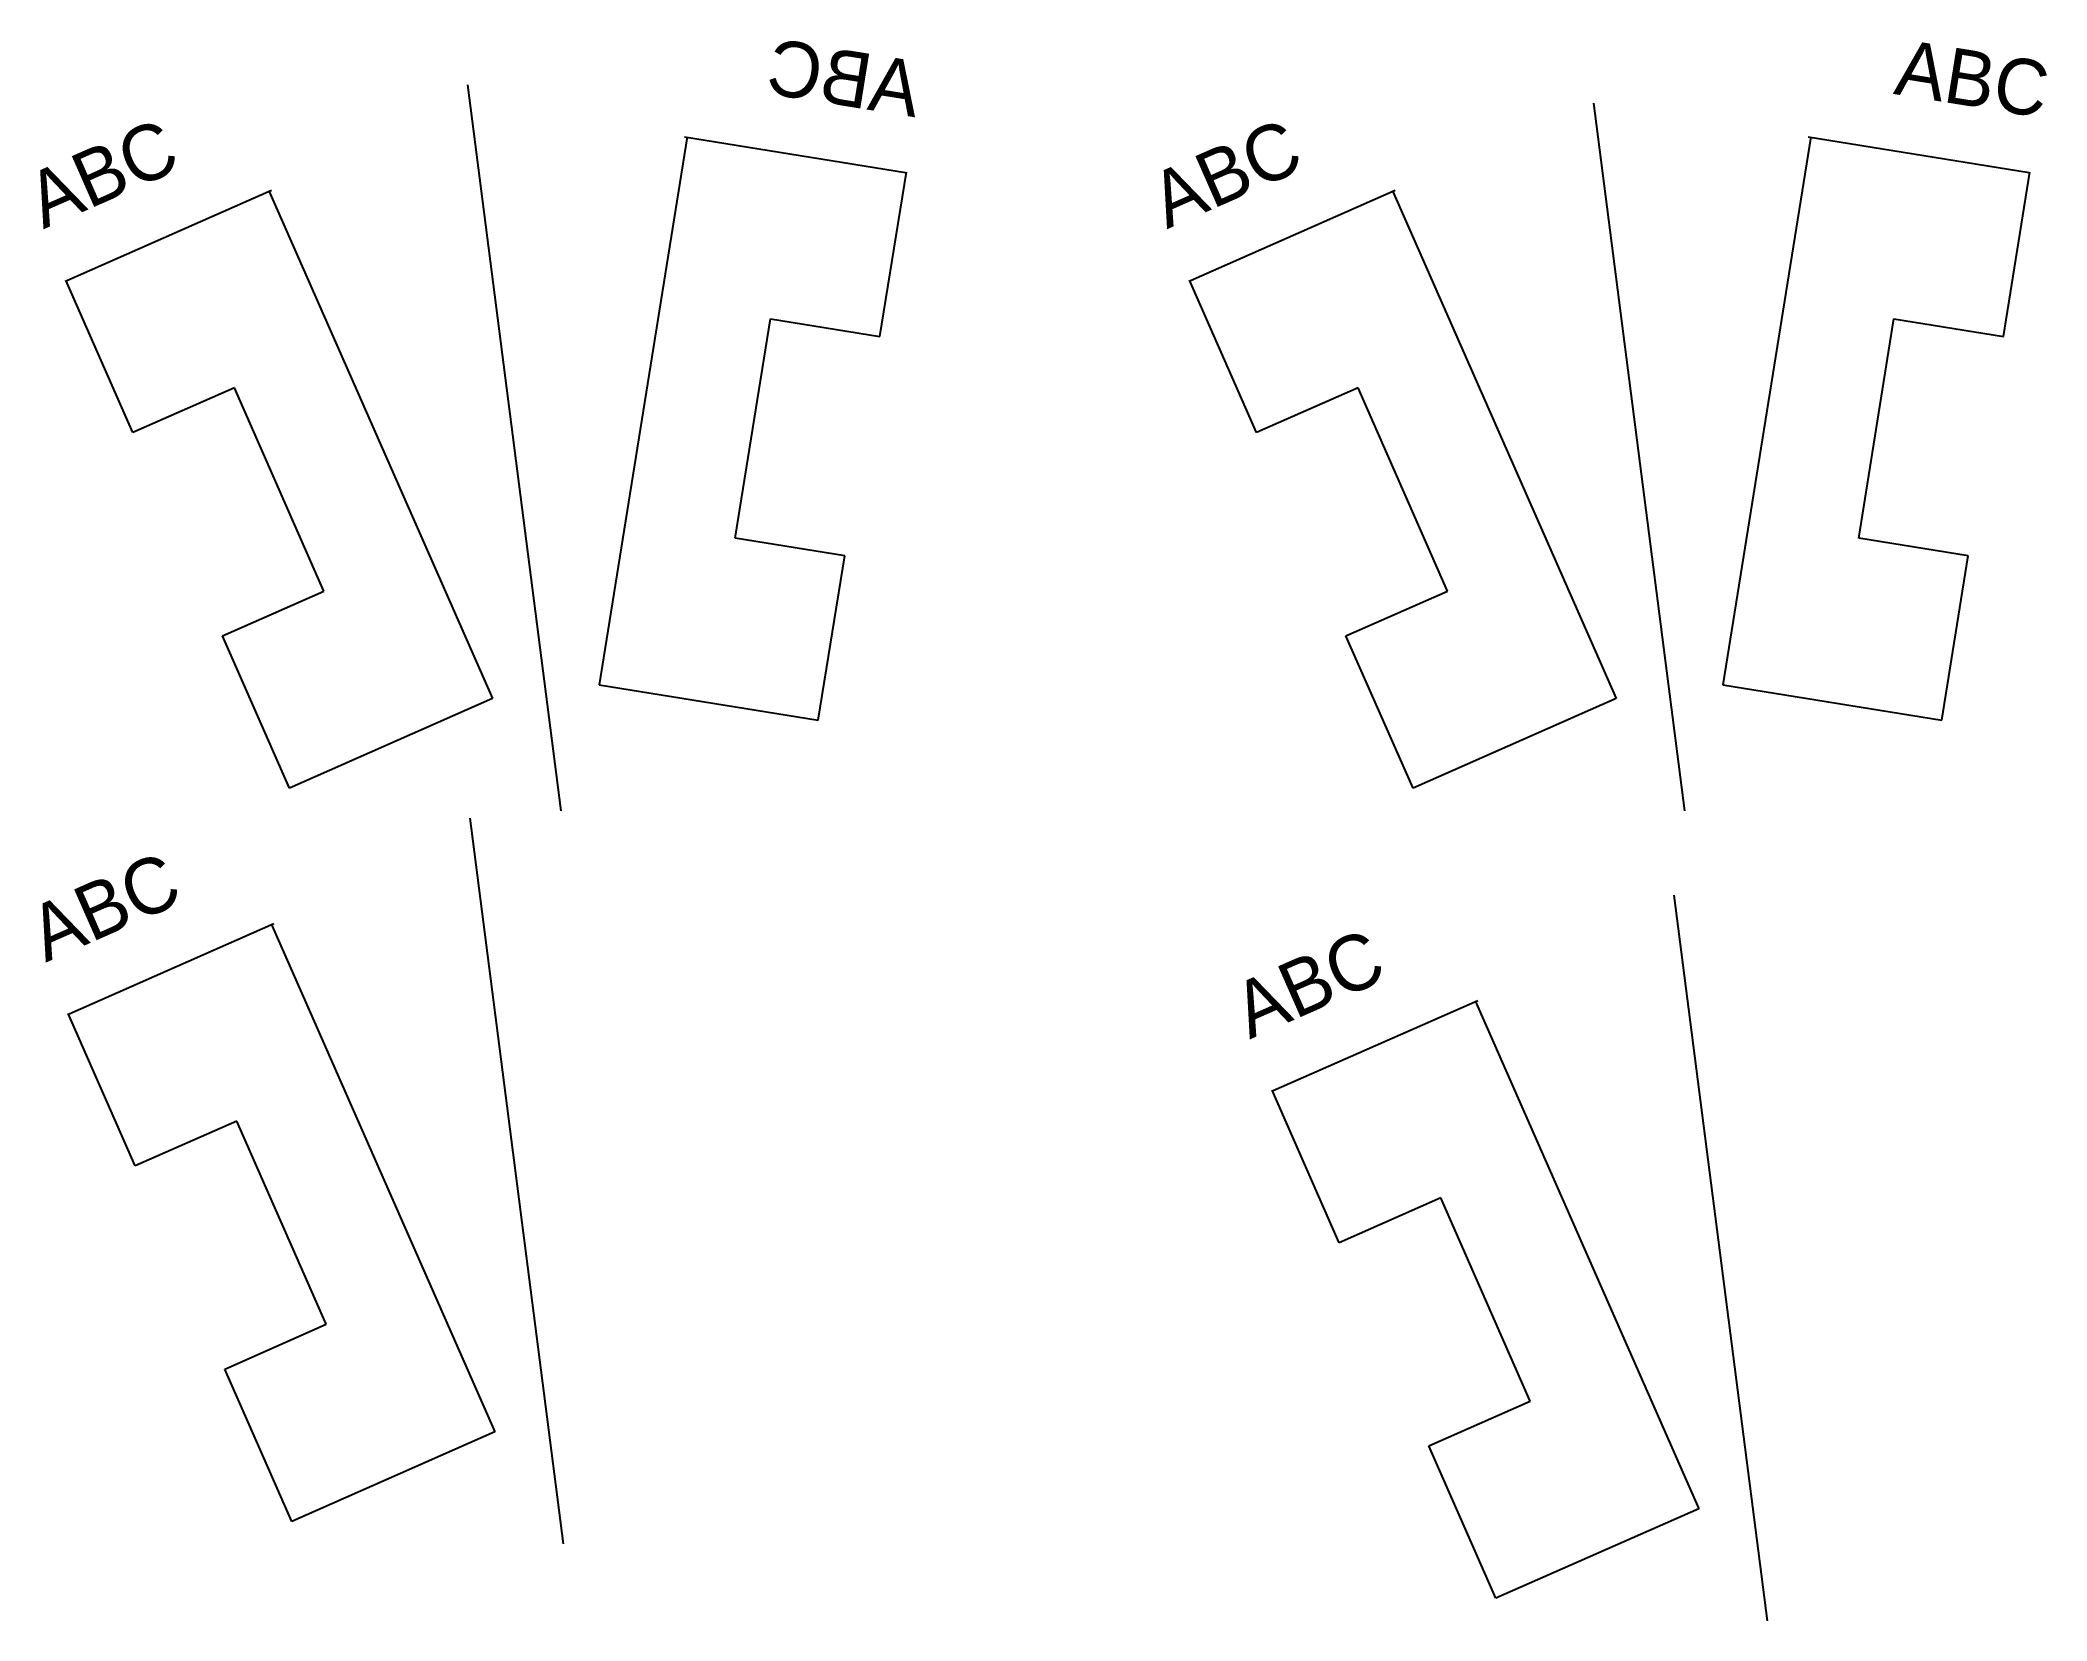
# Model space of a CAD drawing. Header units: millimetres. Extents: x 23 to 384, y 1 to 286.
import ezdxf

# ---------------------------------------------------------------- set-up
doc = ezdxf.new("R2010")
doc.units = ezdxf.units.MM

msp = doc.modelspace()

# ---------------------------------------------------------------- linework, layer by layer
for p, q in [((116.42, 146.73), (99.62, 277.46)), ((318.88, 146.73), (302.5, 274.16)), ((139.13, 268.11), (123.26, 169.38)), ((178.46, 261.66), (138.64, 268.06)), ((341.59, 268.11), (325.71, 169.38)), ((380.92, 261.66), (341.1, 268.06)), ((173.86, 232.14), (178.63, 261.76)), ((376.32, 232.14), (381.08, 261.76)), ((27.33, 242.24), (64.24, 258.5)), ((63.75, 258.42), (104.08, 166.91)), ((229.79, 242.24), (266.7, 258.5)), ((266.21, 258.42), (306.53, 166.91)), ((39.25, 214.84), (27.15, 242.29)), ((241.7, 214.84), (229.61, 242.29)), ((147.77, 195.82), (154.12, 235.31)), ((154.12, 235.31), (173.86, 232.14)), ((350.22, 195.82), (356.57, 235.31)), ((356.57, 235.31), (376.32, 232.14)), ((57.55, 222.91), (39.25, 214.84)), ((73.68, 186.3), (57.55, 222.91)), ((260.01, 222.91), (241.7, 214.84)), ((276.13, 186.3), (260.01, 222.91)), ((167.51, 192.65), (147.77, 195.82)), ((369.97, 192.65), (350.22, 195.82)), ((162.75, 163.03), (167.51, 192.65)), ((365.2, 163.03), (369.97, 192.65)), ((55.38, 178.24), (73.68, 186.3)), ((257.83, 178.24), (276.13, 186.3)), ((67.47, 150.78), (55.38, 178.24)), ((269.93, 150.78), (257.83, 178.24)), ((104.08, 166.91), (67.47, 150.78)), ((123.26, 169.38), (162.75, 163.03)), ((306.53, 166.91), (269.93, 150.78)), ((325.71, 169.38), (365.2, 163.03)), ((116.84, 14.63), (100.04, 145.36)), ((333.78, 0.78), (316.98, 131.51)), ((27.76, 110.14), (64.66, 126.4)), ((64.18, 126.32), (104.5, 34.81)), ((244.69, 96.29), (281.6, 112.56)), ((281.11, 112.48), (321.44, 20.97)), ((39.67, 82.74), (27.57, 110.19)), ((256.61, 68.89), (244.51, 96.35)), ((57.97, 90.81), (39.67, 82.74)), ((74.1, 54.2), (57.97, 90.81)), ((274.91, 76.96), (256.61, 68.89)), ((291.04, 40.36), (274.91, 76.96)), ((55.8, 46.14), (74.1, 54.2)), ((67.9, 18.68), (55.8, 46.14)), ((272.74, 32.29), (291.04, 40.36)), ((104.5, 34.81), (67.9, 18.68)), ((284.83, 4.84), (272.74, 32.29)), ((321.44, 20.97), (284.83, 4.84))]:
    msp.add_line(p, q)

# ---------------------------------------------------------------- texts
at = {"color": 1, "text_generation_flag": 2}
msp.add_text('ABC', height=10, rotation=350.8638, dxfattribs=at).set_placement((180.21, 271.63))
at = {"color": 1}
for rotation, p in [(350.8638, (356.34, 275.87)), (23.7806, (23.12, 251.45)), (23.7806, (225.57, 251.45))]:
    msp.add_text('ABC', height=10, rotation=rotation, dxfattribs=at).set_placement(p)
for p in [(23.54, 119.35), (240.48, 105.5)]:
    msp.add_text('ABC', height=10, rotation=23.7806).set_placement(p)

doc.saveas('drawing.dxf')
